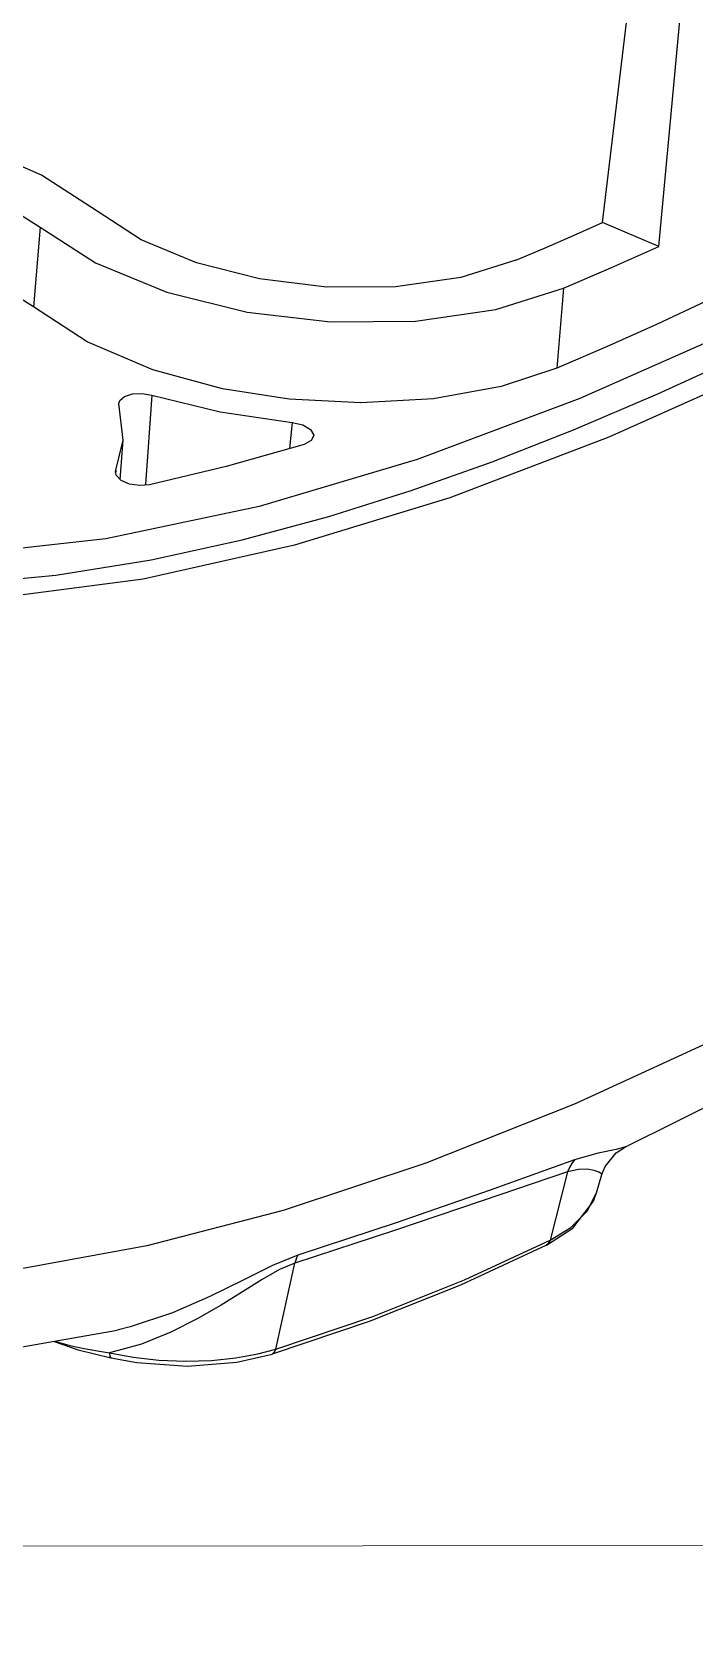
# Model space of a CAD drawing. Header units: millimetres. Extents: x 4697 to 5264, y 321 to 714.
# Drawn here: x 4906.17 to 4914.05, y 345.24 to 364.2 of the extents above; entities that cross this region are included whole.
import ezdxf

# ---------------------------------------------------------------- set-up
doc = ezdxf.new("R2010")
doc.units = ezdxf.units.MM
doc.layers.add('from', color=7, linetype='Continuous', lineweight=13)
doc.styles.add('wuwei', font='SimSun.ttf', dxfattribs={"width": 0.8, "oblique": 10})
doc.dimstyles.new('wuwei', dxfattribs={"dimscale": 2.5, "dimtxt": 2.5, "dimasz": 1.5, "dimexe": 0.3, "dimexo": 0.3, "dimgap": 0.5, "dimtad": 1, "dimdsep": 46, "dimtxsty": 'wuwei', "dimcen": 0, "dimclrd": 42, "dimclre": 82, "dimclrt": 82, "dimazin": 2, "dimtfac": 1, "dimtofl": 0, "dimtmove": 0, "dimatfit": 3, "dimfxl": 0, "dimlwd": 5, "dimlwe": 5, "dimarcsym": 0})

# ---------------------------------------------------------------- blocks, each defined once
blk = doc.blocks.new('A$C41F52299')
at = {"color": 7, "linetype": 'Continuous'}
for p, q in [((209.038, 42.857), (209.672, 48.16)), ((210.255, 42.339), (210.756, 47.699)), ((196.879, 42.755), (196.73, 41.029)), ((210.255, 42.339), (209.038, 42.857)), ((208.193, 41.435), (208.048, 39.703)), ((199.292, 39.121), (199.158, 37.187)), ((198.669, 38.148), (198.58, 38.943)), ((202.329, 38.53), (202.267, 37.965)), ((198.514, 37.5), (198.669, 38.148)), ((198.608, 37.293), (198.669, 38.148)), ((198.504, 37.458), (198.514, 37.5)), ((198.514, 37.5), (198.511, 37.457)), ((209.537, 22.856), (209.534, 22.854)), ((208.943, 22.718), (208.433, 22.569)), ((208.282, 22.311), (207.907, 20.834)), ((208.91, 21.857), (209.026, 22.255)), ((209.026, 22.254), (209.026, 22.254)), ((208.708, 21.462), (208.91, 21.857)), ((208.352, 21.109), (208.708, 21.462)), ((207.827, 20.725), (208.394, 21.096)), ((207.907, 20.834), (208.352, 21.109)), ((206.053, 19.973), (207.907, 20.834)), ((207.827, 20.725), (207.827, 20.725)), ((201.974, 18.476), (202.388, 20.338)), ((203.989, 19.075), (201.893, 18.366)), ((194.73, 18.214), (198.545, 18.884)), ((197.179, 18.644), (197.699, 18.459)), ((198.545, 18.884), (198.545, 18.884)), ((197.699, 18.459), (198.405, 18.286)), ((199.069, 18.584), (198.377, 18.396)), ((198.377, 18.396), (198.886, 18.301)), ((198.405, 18.286), (198.97, 18.183)), ((201.582, 18.371), (201.974, 18.476)), ((201.893, 18.366), (201.893, 18.366))]:
    blk.add_line(p, q, dxfattribs=at)
for points in [[(198.109, 43.099), (196.906, 43.884), (195.414, 44.527)], [(195.016, 43.76), (195.734, 43.478), (196.879, 42.755)], [(207.163, 42.038), (205.974, 41.667), (204.565, 41.465), (203.071, 41.458), (201.622, 41.636), (200.261, 41.984), (199.063, 42.483), (198.109, 43.099)], [(196.879, 42.755), (198.074, 41.986), (199.613, 41.35), (201.356, 40.915), (203.156, 40.705), (204.996, 40.722), (206.729, 40.976), (208.193, 41.435)], [(207.163, 42.038), (207.787, 42.303), (208.412, 42.576), (209.038, 42.857)], [(196.73, 41.029), (195.587, 41.751), (194.158, 42.313), (193.6, 42.439)], [(208.193, 41.435), (209.218, 41.874), (210.255, 42.339)], [(211.283, 41.154), (210.205, 40.649), (209.126, 40.165), (208.048, 39.703)], [(208.048, 39.703), (206.845, 39.306), (205.384, 39.041), (203.814, 38.952), (202.262, 39.033), (200.819, 39.26), (199.316, 39.67), (197.894, 40.274), (196.73, 41.029)], [(212.169, 40.652), (208.546, 39.047), (205.032, 37.727), (201.612, 36.707), (198.295, 36.009), (195.117, 35.655)], [(195.076, 35.022), (197.214, 35.223), (199.278, 35.557), (201.247, 35.99), (203.12, 36.497), (204.904, 37.059), (206.65, 37.679), (208.411, 38.369), (210.237, 39.148), (212.171, 40.039)], [(212.705, 39.789), (209.178, 38.212), (205.735, 36.901), (202.374, 35.871), (199.102, 35.139), (195.947, 34.725)], [(198.58, 38.943), (198.599, 39.003), (198.703, 39.094), (198.875, 39.149), (199.084, 39.158), (199.292, 39.121)], [(199.292, 39.121), (200.771, 38.756), (202.329, 38.53)], [(202.329, 38.53), (202.558, 38.478), (202.726, 38.38), (202.792, 38.257), (202.791, 38.235)], [(202.584, 38.055), (200.901, 37.577), (199.239, 37.181)], [(202.791, 38.235), (202.741, 38.14), (202.584, 38.055)], [(199.239, 37.181), (199.025, 37.164), (198.806, 37.197), (198.626, 37.275), (198.519, 37.385), (198.504, 37.458)], [(227.534, 34.593), (223.502, 31.993), (219.288, 29.402), (215.424, 27.203), (211.832, 25.345), (208.446, 23.786), (205.219, 22.499), (202.131, 21.474), (199.181, 20.708)], [(209.533, 22.854), (212.856, 24.507), (226.478, 32.708)], [(209.534, 22.854), (209.336, 22.796), (208.943, 22.718)], [(209.026, 22.255), (209.094, 22.426), (209.332, 22.725), (209.536, 22.855)], [(208.433, 22.569), (206.609, 21.915), (204.574, 21.209), (202.446, 20.507)], [(208.433, 22.569), (208.373, 22.494), (208.322, 22.407), (208.282, 22.311)], [(208.282, 22.311), (206.438, 21.685), (204.54, 21.045), (202.388, 20.338)], [(209.026, 22.254), (209.018, 22.268), (208.961, 22.304), (208.857, 22.342), (208.71, 22.367), (208.522, 22.364), (208.282, 22.311)], [(208.394, 21.096), (208.842, 21.676), (208.912, 21.865)], [(199.181, 20.708), (196.385, 20.201), (193.772, 19.948), (191.387, 19.929), (189.277, 20.106), (187.463, 20.422)], [(207.827, 20.725), (205.97, 19.862), (203.989, 19.075)], [(207.907, 20.834), (207.858, 20.746), (207.827, 20.725)], [(202.446, 20.506), (201.9, 20.288), (201.264, 19.971), (200.548, 19.616), (199.74, 19.263), (198.825, 18.955), (198.545, 18.884)], [(202.446, 20.506), (202.423, 20.455), (202.404, 20.399), (202.388, 20.338)], [(202.388, 20.338), (202.056, 20.198), (201.677, 19.983), (201.254, 19.718), (200.788, 19.428), (200.274, 19.131), (199.704, 18.843), (199.069, 18.584)], [(201.974, 18.476), (204.072, 19.185), (206.053, 19.973)], [(197.195, 18.647), (197.517, 18.556), (197.831, 18.487)], [(197.831, 18.487), (198.117, 18.436), (198.377, 18.396)], [(198.377, 18.396), (198.385, 18.313), (198.405, 18.286)], [(198.886, 18.301), (199.44, 18.237), (200.014, 18.212), (200.58, 18.228), (201.111, 18.284), (201.582, 18.371)], [(198.97, 18.183), (200.066, 18.107), (201.131, 18.191), (201.893, 18.366)], [(201.974, 18.476), (201.933, 18.392), (201.893, 18.366)]]:
    blk.add_lwpolyline(points, dxfattribs=at)

msp = doc.modelspace()

# ---------------------------------------------------------------- block references
at = {"xscale": 0.55, "yscale": 0.55, "zscale": 0.55}
msp.add_blockref('A$C41F52299', (4797.989, 338.359), dxfattribs=at)

# ---------------------------------------------------------------- leaders
at = {"layer": 'from', "color": 4}
msp.add_leader([(4901.952, 346.173), (4967.054, 346.226)], dimstyle='wuwei', override={"dimasz": 3, "dimldrblk": 'DotSmall'}, dxfattribs=at)

doc.saveas('drawing.dxf')
